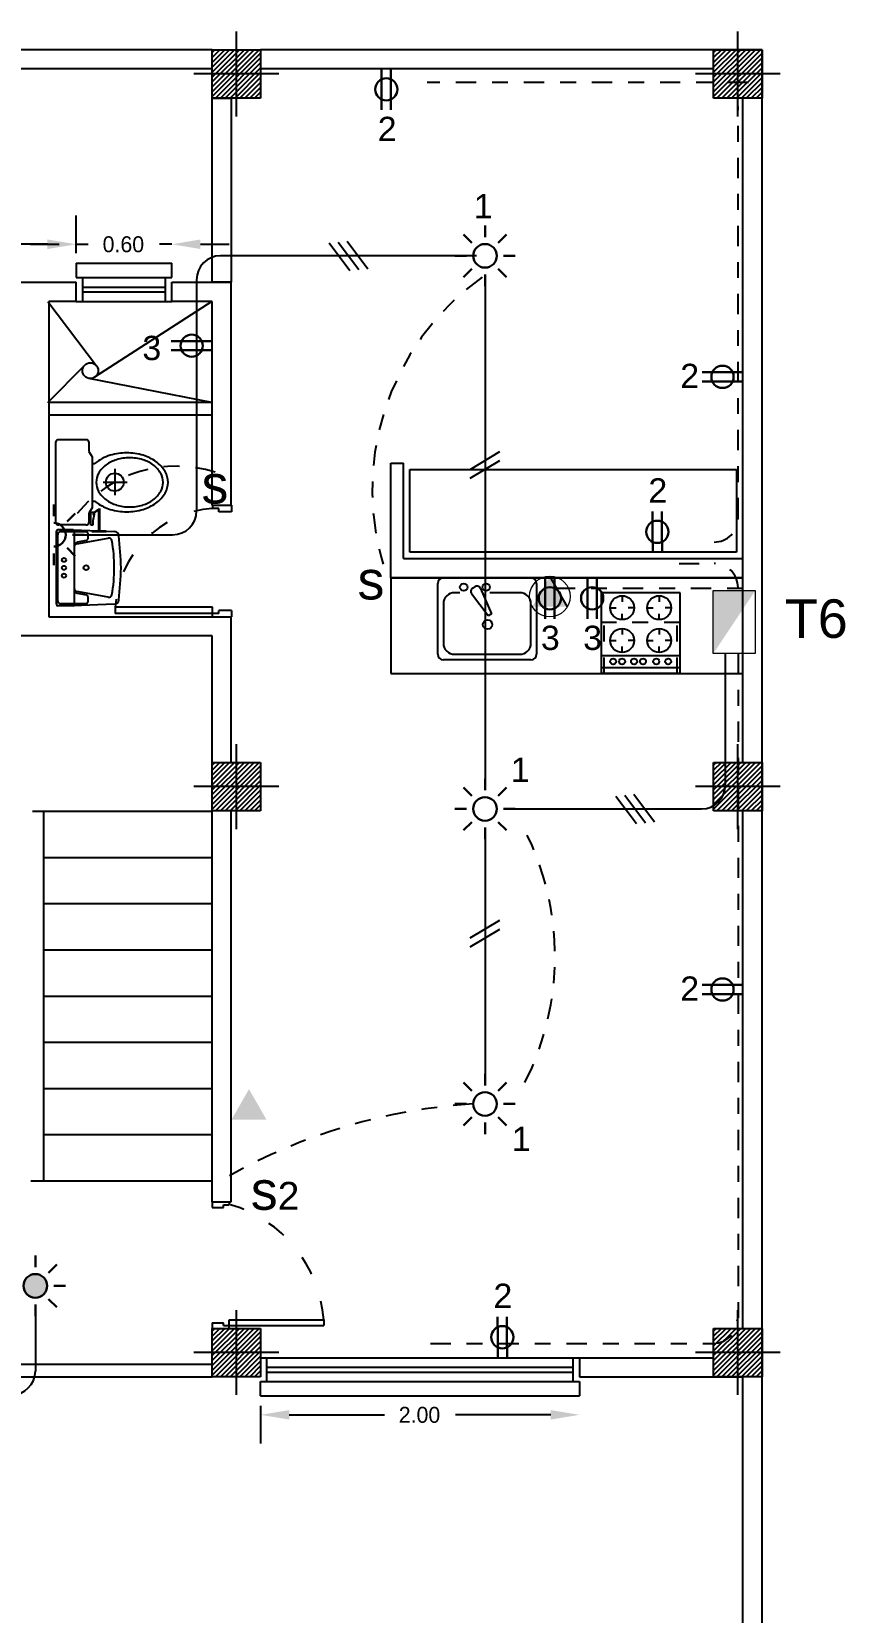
# Model space of a CAD drawing. Extents: x 876.5 to 905.5, y -346 to -323.9.
# Drawn here: x 881.82 to 886.92, y -334.09 to -324.17 of the extents above; entities that cross this region are included whole.
import ezdxf

# ---------------------------------------------------------------- set-up
doc = ezdxf.new("R2010")
doc.units = 0
doc.header["$LTSCALE"] = 0.01
for name, pattern in [('ACAD_ISO03W100', [30, 12, -18]), ('DASHDOT', [25.4, 12.7, -6.35, 0, -6.35]), ('HIDDEN', [0.375, 0.25, -0.125]), ('TRAZOS2', [9.525, 6.35, -3.175])]:
    doc.linetypes.add(name, pattern=pattern)
doc.layers.get('0').update_dxf_attribs({"linetype": 'CONTINUOUS'})
doc.styles.add('BARRIOS', font='arial.ttf')

msp = doc.modelspace()

# ---------------------------------------------------------------- hatches: boundary and pattern name
h = msp.add_hatch(color=7)
h.dxf.hatch_style = 1
h.paths.add_polyline_path([(885.0678, -327.5869), (884.9578, -327.7791), (885.1777, -327.7791)])
at = {"linetype": 'TRAZOS2', "lineweight": 0}
msp.add_hatch(color=7, dxfattribs=at).paths.add_polyline_path([(886.0926, -328.073), (886.0926, -327.6765), (886.3567, -327.6765)])
h = msp.add_hatch(color=7)
h.dxf.hatch_style = 1
h.paths.add_polyline_path([(883.1802, -330.8066), (883.0703, -330.9988), (883.2902, -330.9988)])
at = {"linetype": 'Continuous'}
h = msp.add_hatch(color=7, dxfattribs=at)
h.dxf.hatch_style = 1
h.paths.add_polyline_path([(881.7658, -332.0418, 1), (881.9141, -332.0418, 1)])

# ---------------------------------------------------------------- linework, layer by layer
at = {"color": 7}
for p, q in [((883.1011, -324.7005), (883.1011, -324.1685)), ((886.2471, -324.7005), (886.2471, -324.1685)), ((882.9491, -324.5865), (882.9491, -324.2825)), ((882.9491, -324.2825), (883.2531, -324.2825)), ((883.2432, -324.2825), (882.9491, -324.5766)), ((883.2125, -324.2825), (882.9491, -324.5459)), ((883.1818, -324.2825), (882.9491, -324.5152)), ((883.1511, -324.2825), (882.9491, -324.4845)), ((883.1204, -324.2825), (882.9491, -324.4538)), ((883.0896, -324.2825), (882.9491, -324.4231)), ((883.0589, -324.2825), (882.9491, -324.3924)), ((883.0282, -324.2825), (882.9491, -324.3616)), ((882.9975, -324.2825), (882.9491, -324.3309)), ((882.9668, -324.2825), (882.9491, -324.3002)), ((882.9491, -324.5865), (882.9491, -324.2825)), ((882.9491, -324.2825), (883.2531, -324.2825)), ((883.2531, -324.3033), (882.9699, -324.5865)), ((883.2531, -324.3341), (883.0006, -324.5865)), ((883.2531, -324.3648), (883.0313, -324.5865)), ((883.2531, -324.2825), (883.2531, -324.5865)), ((883.2531, -324.2825), (883.2531, -324.5865)), ((886.0951, -324.5865), (886.0951, -324.2825)), ((886.0951, -324.2825), (886.3991, -324.2825)), ((886.3892, -324.2825), (886.0951, -324.5766)), ((886.3585, -324.2825), (886.0951, -324.5459)), ((886.3278, -324.2825), (886.0951, -324.5152)), ((886.2971, -324.2825), (886.0951, -324.4845)), ((886.2664, -324.2825), (886.0951, -324.4538)), ((886.2356, -324.2825), (886.0951, -324.4231)), ((886.2049, -324.2825), (886.0951, -324.3924)), ((886.1742, -324.2825), (886.0951, -324.3616)), ((886.1435, -324.2825), (886.0951, -324.3309)), ((886.1128, -324.2825), (886.0951, -324.3002)), ((886.0951, -324.5865), (886.0951, -324.2825)), ((886.0951, -324.2825), (886.3991, -324.2825)), ((886.3991, -324.3033), (886.1159, -324.5865)), ((886.3991, -324.3341), (886.1466, -324.5865)), ((886.3991, -324.3648), (886.1773, -324.5865)), ((886.3991, -324.2825), (886.3991, -324.5865)), ((886.3991, -324.2825), (886.3991, -324.5865)), ((883.3671, -324.4345), (882.8351, -324.4345)), ((883.2531, -324.3955), (883.0621, -324.5865)), ((883.2531, -324.4262), (883.0928, -324.5865)), ((883.2531, -324.4569), (883.1235, -324.5865)), ((886.5131, -324.4345), (885.9811, -324.4345)), ((886.3991, -324.3955), (886.2081, -324.5865)), ((886.3991, -324.4262), (886.2388, -324.5865)), ((886.3991, -324.4569), (886.2695, -324.5865)), ((883.2531, -324.4876), (883.1542, -324.5865)), ((883.2531, -324.5183), (883.1849, -324.5865)), ((883.2531, -324.549), (883.2156, -324.5865)), ((886.3991, -324.4876), (886.3002, -324.5865)), ((886.3991, -324.5183), (886.3309, -324.5865)), ((886.3991, -324.549), (886.3616, -324.5865)), ((882.9491, -325.7419), (882.9491, -324.5865)), ((882.9491, -324.5865), (883.0687, -324.5865)), ((883.2531, -324.5865), (882.9491, -324.5865)), ((883.2531, -324.5865), (882.9491, -324.5865)), ((883.0687, -324.5865), (883.0687, -325.7419)), ((883.2531, -324.5798), (883.2463, -324.5865)), ((886.3991, -324.5865), (886.0951, -324.5865)), ((886.3991, -324.5865), (886.0951, -324.5865)), ((886.3991, -324.5798), (886.3923, -324.5865)), ((882.0954, -325.5594), (882.0954, -325.3233)), ((881.9154, -325.5033), (881.7354, -325.5033)), ((881.8088, -325.5033), (881.9888, -325.5033)), ((882.0954, -325.5033), (882.1721, -325.5033)), ((882.6954, -325.5033), (882.6187, -325.5033)), ((882.8754, -325.5033), (883.0554, -325.5033)), ((883.6836, -325.4953), (883.8129, -325.6681)), ((883.7396, -325.4895), (883.8689, -325.6623)), ((883.7955, -325.4838), (883.9248, -325.6566)), ((882.0954, -325.6219), (882.6954, -325.6219)), ((882.0954, -325.6219), (882.0954, -325.7119)), ((882.6954, -325.7119), (882.6954, -325.6219)), ((882.0954, -325.7119), (882.6954, -325.7119)), ((882.1354, -325.7119), (882.1354, -325.8619)), ((882.6554, -325.7119), (882.6554, -325.8619)), ((883.0687, -325.7419), (882.9491, -325.7419)), ((882.0954, -325.8619), (882.6954, -325.8619)), ((882.1354, -325.7719), (882.6554, -325.7719)), ((882.1354, -325.8019), (882.6554, -325.8019)), ((882.9541, -326.4963), (881.9241, -326.4963)), ((882.9541, -326.5763), (881.9241, -326.5763)), ((881.9688, -327.2512), (881.9688, -326.7445)), ((882.1577, -326.7311), (881.9866, -326.7311)), ((882.1755, -326.7445), (882.1755, -326.8047)), ((882.1755, -326.8047), (882.197, -326.8386)), ((882.197, -326.8386), (882.197, -327.1571)), ((884.5685, -326.9162), (884.7536, -326.8052)), ((882.197, -326.8802, 0.32), (882.2129, -326.8802, 0.32)), ((882.3385, -326.9125), (882.3385, -327.0788)), ((884.5685, -326.9724), (884.7536, -326.8615)), ((882.4163, -326.9979), (882.265, -326.9979)), ((882.197, -327.1155, 0.32), (882.2134, -327.1155, 0.32)), ((882.9515, -327.1419), (882.9515, -327.1619)), ((883.0715, -327.1419), (883.0715, -327.1819)), ((882.197, -327.1571), (882.1755, -327.191)), ((882.1755, -327.191), (882.1755, -327.2512)), ((882.1889, -327.1856, 0.62), (882.21, -327.1856, 0.62)), ((882.1889, -327.2656, 0.62), (882.1889, -327.1856, 0.62)), ((882.21, -327.1999, 0.62), (882.1998, -327.2391, 0.62)), ((882.1998, -327.2391, 0.62), (882.1998, -327.2656, 0.62)), ((882.21, -327.1856, 0.62), (882.21, -327.1999, 0.62)), ((882.9915, -327.1619), (882.9515, -327.1619)), ((882.9915, -327.1819), (882.9915, -327.1619)), ((883.0715, -327.1819), (882.9915, -327.1819)), ((881.9719, -327.5337), (881.9719, -327.304)), ((881.98, -327.7408), (881.98, -327.3265)), ((881.9818, -327.2941), (882.0743, -327.2941)), ((882.1577, -327.2646), (881.9866, -327.2646)), ((881.9998, -327.3067), (882.1583, -327.3067)), ((882.0782, -327.2949), (882.3356, -327.3057)), ((882.0842, -327.304), (882.0842, -327.5337)), ((882.1004, -327.3842), (882.2968, -327.3479)), ((882.1682, -327.3166), (882.1682, -327.3527)), ((882.1998, -327.2656, 0.62), (882.1889, -327.2656, 0.62)), ((882.0952, -327.384), (882.0955, -327.3862)), ((882.1601, -327.3625), (882.1032, -327.3729)), ((881.9719, -327.7634), (881.9719, -327.5337)), ((882.0842, -327.5337), (882.0842, -327.7634)), ((885.1777, -327.7791), (885.0678, -327.5869)), ((882.0955, -327.6811), (882.0952, -327.6834)), ((882.2968, -327.7194), (882.1004, -327.6831)), ((882.1032, -327.6945), (882.1601, -327.7048)), ((882.1682, -327.7146), (882.1682, -327.7507)), ((882.0743, -327.7733), (881.9818, -327.7733)), ((882.1583, -327.7606), (881.9998, -327.7606)), ((882.3356, -327.7616), (882.0782, -327.7724)), ((882.9504, -327.7819), (882.3417, -327.7819)), ((882.3417, -327.7819), (882.3417, -327.8219)), ((882.9504, -327.8219), (882.3417, -327.8219)), ((882.9504, -327.8219), (882.9504, -327.7819)), ((882.9904, -327.8219), (882.9504, -327.8219)), ((882.9504, -327.8419), (882.9504, -327.8219)), ((882.9904, -327.8219), (882.9904, -327.8019)), ((883.0704, -327.8019), (882.9904, -327.8019)), ((883.0704, -327.8019), (883.0704, -327.8419)), ((883.1011, -329.174), (883.1011, -328.642)), ((886.2471, -329.174), (886.2471, -328.642)), ((882.9491, -329.06), (882.9491, -328.756)), ((882.9491, -328.756), (883.2531, -328.756)), ((883.2432, -328.756), (882.9491, -329.0501)), ((883.2125, -328.756), (882.9491, -329.0194)), ((883.1818, -328.756), (882.9491, -328.9886)), ((883.1511, -328.756), (882.9491, -328.9579)), ((883.1204, -328.756), (882.9491, -328.9272)), ((883.0896, -328.756), (882.9491, -328.8965)), ((883.0589, -328.756), (882.9491, -328.8658)), ((883.0282, -328.756), (882.9491, -328.8351)), ((882.9975, -328.756), (882.9491, -328.8044)), ((882.9668, -328.756), (882.9491, -328.7737)), ((882.9491, -329.06), (882.9491, -328.756)), ((882.9491, -328.756), (883.2531, -328.756)), ((883.2531, -328.7768), (882.9699, -329.06)), ((883.2531, -328.8075), (883.0006, -329.06)), ((883.2531, -328.8382), (883.0313, -329.06)), ((883.2531, -328.756), (883.2531, -329.06)), ((883.2531, -328.756), (883.2531, -329.06)), ((886.0951, -329.06), (886.0951, -328.756)), ((886.0951, -328.756), (886.3991, -328.756)), ((886.3892, -328.756), (886.0951, -329.0501)), ((886.3585, -328.756), (886.0951, -329.0194)), ((886.3278, -328.756), (886.0951, -328.9886)), ((886.2971, -328.756), (886.0951, -328.9579)), ((886.2664, -328.756), (886.0951, -328.9272)), ((886.2356, -328.756), (886.0951, -328.8965)), ((886.2049, -328.756), (886.0951, -328.8658)), ((886.1742, -328.756), (886.0951, -328.8351)), ((886.1435, -328.756), (886.0951, -328.8044)), ((886.1128, -328.756), (886.0951, -328.7737)), ((886.0951, -329.06), (886.0951, -328.756)), ((886.0951, -328.756), (886.3991, -328.756)), ((886.3991, -328.7768), (886.1159, -329.06)), ((886.3991, -328.8075), (886.1466, -329.06)), ((886.3991, -328.8382), (886.1773, -329.06)), ((886.3991, -328.756), (886.3991, -329.06)), ((886.3991, -328.756), (886.3991, -329.06)), ((883.3671, -328.908), (882.8351, -328.908)), ((883.2531, -328.8689), (883.0621, -329.06)), ((883.2531, -328.8996), (883.0928, -329.06)), ((883.2531, -328.9303), (883.1235, -329.06)), ((886.5131, -328.908), (885.9811, -328.908)), ((886.3991, -328.8689), (886.2081, -329.06)), ((886.3991, -328.8996), (886.2388, -329.06)), ((886.3991, -328.9303), (886.2695, -329.06)), ((883.2531, -328.9611), (883.1542, -329.06)), ((883.2531, -328.9918), (883.1849, -329.06)), ((883.2531, -329.0225), (883.2156, -329.06)), ((885.4826, -328.9672), (885.6119, -329.14)), ((885.5385, -328.9614), (885.6679, -329.1342)), ((885.5945, -328.9557), (885.7238, -329.1285)), ((886.3991, -328.9611), (886.3002, -329.06)), ((886.3991, -328.9918), (886.3309, -329.06)), ((886.3991, -329.0225), (886.3616, -329.06)), ((881.8918, -329.0625), (882.9491, -329.0625)), ((883.2531, -329.06), (882.9491, -329.06)), ((883.2531, -329.06), (882.9491, -329.06)), ((883.2531, -329.0532), (883.2463, -329.06)), ((886.3991, -329.06), (886.0951, -329.06)), ((886.3991, -329.06), (886.0951, -329.06)), ((886.3991, -329.0532), (886.3923, -329.06)), ((881.8918, -329.3525), (882.9491, -329.3525)), ((881.8918, -329.6425), (882.9491, -329.6425)), ((884.5685, -329.8569), (884.7536, -329.7459)), ((884.5685, -329.9131), (884.7536, -329.8021)), ((881.8918, -329.9325), (882.9491, -329.9325)), ((881.8918, -330.2225), (882.9491, -330.2225)), ((881.8918, -330.2225), (882.9491, -330.2225)), ((881.8918, -330.5125), (882.9491, -330.5125)), ((881.8918, -330.8025), (882.9491, -330.8025)), ((881.8918, -331.0925), (882.9491, -331.0925)), ((881.8918, -331.3825), (882.9491, -331.3825)), ((882.9491, -331.5145), (882.9491, -331.5498)), ((883.055, -331.5145), (883.055, -331.5321)), ((882.9491, -331.5498), (883.0197, -331.5498)), ((883.0197, -331.5321), (883.055, -331.5321)), ((883.0197, -331.5498), (883.0197, -331.5321)), ((883.1011, -332.7266), (883.1011, -332.1946)), ((886.2471, -332.7266), (886.2471, -332.1946)), ((882.9491, -332.2733), (882.9491, -332.3086)), ((882.9491, -332.2733), (883.0197, -332.2733)), ((882.9491, -332.6126), (882.9491, -332.3086)), ((882.9491, -332.3086), (883.2531, -332.3086)), ((883.2432, -332.3086), (882.9491, -332.6027)), ((883.2125, -332.3086), (882.9491, -332.572)), ((883.1818, -332.3086), (882.9491, -332.5413)), ((883.1511, -332.3086), (882.9491, -332.5106)), ((883.1204, -332.3086), (882.9491, -332.4798)), ((883.0896, -332.3086), (882.9491, -332.4491)), ((883.0589, -332.3086), (882.9491, -332.4184)), ((883.0282, -332.3086), (882.9491, -332.3877)), ((882.9975, -332.3086), (882.9491, -332.357)), ((882.9668, -332.3086), (882.9491, -332.3263)), ((882.9491, -332.6126), (882.9491, -332.3086)), ((882.9491, -332.3086), (883.2531, -332.3086)), ((883.0197, -332.2909), (883.0197, -332.2733)), ((883.0197, -332.2909), (883.055, -332.2909)), ((883.055, -332.2556), (883.6497, -332.2556)), ((883.055, -332.2909), (883.055, -332.2556)), ((883.055, -332.3086), (883.055, -332.2909)), ((883.055, -332.2909), (883.6497, -332.2909)), ((883.2531, -332.3086), (883.2531, -332.6126)), ((883.2531, -332.3086), (883.2531, -332.6126)), ((883.6497, -332.2556), (883.6497, -332.2909)), ((886.0951, -332.6126), (886.0951, -332.3086)), ((886.0951, -332.3086), (886.3991, -332.3086)), ((886.3892, -332.3086), (886.0951, -332.6027)), ((886.3585, -332.3086), (886.0951, -332.572)), ((886.3278, -332.3086), (886.0951, -332.5413)), ((886.2971, -332.3086), (886.0951, -332.5106)), ((886.2664, -332.3086), (886.0951, -332.4798)), ((886.2356, -332.3086), (886.0951, -332.4491)), ((886.2049, -332.3086), (886.0951, -332.4184)), ((886.1742, -332.3086), (886.0951, -332.3877)), ((886.1435, -332.3086), (886.0951, -332.357)), ((886.1128, -332.3086), (886.0951, -332.3263)), ((886.0951, -332.6126), (886.0951, -332.3086)), ((886.0951, -332.3086), (886.3991, -332.3086)), ((886.3991, -332.3086), (886.3991, -332.6126)), ((886.3991, -332.3086), (886.3991, -332.6126)), ((883.2531, -332.3294), (882.9699, -332.6126)), ((883.2531, -332.3601), (883.0006, -332.6126)), ((883.2531, -332.3908), (883.0313, -332.6126)), ((886.3991, -332.3294), (886.1159, -332.6126)), ((886.3991, -332.3601), (886.1466, -332.6126)), ((886.3991, -332.3908), (886.1773, -332.6126)), ((883.3671, -332.4606), (882.8351, -332.4606)), ((883.2531, -332.4215), (883.0621, -332.6126)), ((883.2531, -332.4523), (883.0928, -332.6126)), ((883.2531, -332.483), (883.1235, -332.6126)), ((883.2531, -332.4925), (885.2531, -332.4925)), ((883.2931, -332.6425), (883.2931, -332.4925)), ((885.2131, -332.6425), (885.2131, -332.4925)), ((886.5131, -332.4606), (885.9811, -332.4606)), ((886.3991, -332.4215), (886.2081, -332.6126)), ((886.3991, -332.4523), (886.2388, -332.6126)), ((886.3991, -332.483), (886.2695, -332.6126)), ((880.7741, -332.5325), (882.9491, -332.5326)), ((883.2531, -332.5137), (883.1542, -332.6126)), ((883.2531, -332.5444), (883.1849, -332.6126)), ((883.2531, -332.5751), (883.2156, -332.6126)), ((883.2531, -332.6058), (883.2463, -332.6126)), ((883.2931, -332.5525), (885.2131, -332.5525)), ((883.2931, -332.5825), (885.2131, -332.5825)), ((886.3991, -332.5137), (886.3002, -332.6126)), ((886.3991, -332.5444), (886.3309, -332.6126)), ((886.3991, -332.5751), (886.3616, -332.6126)), ((886.3991, -332.6058), (886.3923, -332.6126)), ((880.7741, -332.6125), (882.9491, -332.6126)), ((883.2531, -332.6126), (882.9491, -332.6126)), ((883.2531, -332.6126), (882.9491, -332.6126)), ((883.2531, -332.6425), (885.2531, -332.6425)), ((883.2531, -332.7325), (883.2531, -332.6425)), ((885.2531, -332.6425), (885.2531, -332.7325)), ((886.3991, -332.6126), (886.0951, -332.6126)), ((886.3991, -332.6126), (886.0951, -332.6126)), ((883.2531, -332.7325), (885.2531, -332.7325)), ((883.2531, -332.795), (883.2531, -333.0311)), ((883.4331, -332.8511), (884.0298, -332.8511)), ((885.0731, -332.8511), (884.4764, -332.8511))]:
    msp.add_line(p, q, dxfattribs=at)
at = {"color": 7, "linetype": 'Continuous'}
for p, q in [((882.9491, -324.2825), (880.7741, -324.2825)), ((886.3991, -324.2825), (883.2531, -324.2825)), ((886.3991, -335.9025), (886.3991, -324.2825)), ((882.9491, -324.4025), (880.7741, -324.4025)), ((886.0951, -324.4025), (883.2531, -324.4025)), ((886.2791, -328.756), (886.2791, -324.5865)), ((884.607, -325.5759), (883.0014, -325.5759)), ((881.6288, -325.7419), (882.0954, -325.7419)), ((882.0954, -325.8619), (882.0954, -325.7419)), ((882.6954, -325.7419), (883.0691, -325.7419)), ((882.6954, -325.8619), (882.6954, -325.7419)), ((882.8514, -325.7259), (882.8514, -327.1768)), ((883.0691, -327.1419), (883.0691, -325.7419)), ((881.9179, -325.8619), (882.2244, -326.2671)), ((881.9241, -325.8619), (881.9241, -327.8419)), ((882.0954, -325.8619), (881.9241, -325.8619)), ((882.9479, -325.8619), (882.2118, -326.3384)), ((882.9491, -325.8619), (882.6954, -325.8619)), ((882.9491, -327.1419), (882.9491, -325.8619)), ((884.6611, -325.7658), (884.6611, -328.858)), ((881.9179, -326.4963), (882.1498, -326.2622)), ((882.9479, -326.4963), (882.1755, -326.3455)), ((884.0691, -327.5969), (884.0691, -326.8769)), ((884.0691, -326.8769), (884.1491, -326.8769)), ((884.1491, -327.4769), (884.1491, -326.8769)), ((884.1891, -326.9169), (886.2391, -326.9169)), ((884.1891, -327.4369), (884.1891, -326.9169)), ((886.2391, -326.9169), (886.2391, -327.4369)), ((882.9491, -327.1419), (883.0691, -327.1419)), ((882.1403, -327.3268), (882.7014, -327.3268)), ((886.2391, -327.4369), (884.1891, -327.4369)), ((884.1491, -327.4769), (886.2791, -327.4769)), ((884.0691, -327.5969), (886.2791, -327.5969)), ((886.2791, -327.5969), (884.0691, -327.5969)), ((884.0691, -327.5969), (884.0691, -328.1969)), ((886.2791, -328.1969), (886.2791, -327.5969)), ((881.9241, -327.8419), (883.0691, -327.8419)), ((883.0691, -328.756), (883.0691, -327.8419)), ((882.9491, -327.9619), (880.7741, -327.9619)), ((882.9491, -328.756), (882.9491, -327.9619)), ((886.1693, -328.8978), (886.1693, -328.073)), ((884.0691, -328.1969), (886.2791, -328.1969)), ((882.9491, -329.0625), (882.9491, -328.756)), ((882.9491, -328.756), (883.0691, -328.756)), ((883.0691, -328.756), (883.0691, -328.756)), ((881.8216, -329.0625), (881.9016, -329.0625)), ((881.8918, -329.0625), (881.8918, -331.3825)), ((882.9491, -331.5145), (882.9491, -329.06)), ((883.0691, -331.5145), (883.0691, -329.06)), ((883.0691, -329.0625), (883.0691, -329.06)), ((884.851, -329.0478), (886.0193, -329.0478)), ((886.2791, -332.3086), (886.2791, -329.06)), ((884.6611, -329.2377), (884.6611, -330.71)), ((881.8118, -331.3825), (881.8918, -331.3825)), ((882.9491, -331.5145), (883.0691, -331.5145)), ((881.8399, -332.2316), (881.8399, -332.5766)), ((885.2531, -332.4925), (886.0951, -332.4925)), ((885.2531, -332.4925), (885.2531, -332.6125)), ((885.2531, -332.6125), (886.2791, -332.6125)), ((886.2791, -335.9025), (886.2791, -332.6125))]:
    msp.add_line(p, q, dxfattribs=at)
at = {"color": 7, "lineweight": 30}
for p, q in [((884.0125, -324.5309), (884.0125, -324.4025)), ((884.0707, -324.5309), (884.0707, -324.4025)), ((884.0125, -324.5309), (884.0125, -324.6593)), ((884.0707, -324.5309), (884.0707, -324.6593)), ((884.5785, -325.4934), (884.5268, -325.4416)), ((884.5785, -325.4934), (884.5268, -325.4416)), ((884.6611, -325.4592), (884.6611, -325.386)), ((884.6611, -325.4592), (884.6611, -325.386)), ((884.7436, -325.4934), (884.7953, -325.4416)), ((884.7436, -325.4934), (884.7953, -325.4416)), ((884.5443, -325.5759), (884.4712, -325.5759)), ((884.5443, -325.5759), (884.4712, -325.5759)), ((884.5785, -325.6585), (884.5268, -325.7102)), ((884.5785, -325.6585), (884.5268, -325.7102)), ((884.7436, -325.6585), (884.7953, -325.7102)), ((884.7436, -325.6585), (884.7953, -325.7102)), ((884.7778, -325.5759), (884.851, -325.5759)), ((884.7778, -325.5759), (884.851, -325.5759)), ((884.6611, -325.6926), (884.6611, -325.7658)), ((884.6611, -325.6926), (884.6611, -325.7658)), ((882.8207, -326.1109), (882.6923, -326.1109)), ((882.8207, -326.1109), (882.9491, -326.1109)), ((882.8207, -326.1691), (882.6923, -326.1691)), ((882.8207, -326.1691), (882.9491, -326.1691)), ((886.1507, -326.3066), (886.0223, -326.3066)), ((886.1507, -326.3066), (886.2791, -326.3066)), ((886.1507, -326.3648), (886.0223, -326.3648)), ((886.1507, -326.3648), (886.2791, -326.3648)), ((881.9561, -327.2101), (881.9561, -327.137)), ((882.0386, -327.2443), (882.0903, -327.1926)), ((885.7126, -327.3086), (885.7119, -327.1802)), ((885.7708, -327.3083), (885.7701, -327.1799)), ((882.0728, -327.3268), (882.146, -327.3268)), ((885.7126, -327.3086), (885.7133, -327.4369)), ((885.7708, -327.3083), (885.7714, -327.4366)), ((881.9561, -327.4436), (881.9561, -327.5167)), ((882.0386, -327.4094), (882.0903, -327.4611)), ((885.0389, -327.7253), (885.0389, -327.5969)), ((885.097, -327.7253), (885.097, -327.5969)), ((885.304, -327.7253), (885.304, -327.5969)), ((885.3622, -327.7253), (885.3622, -327.5969)), ((885.0389, -327.7253), (885.0389, -327.8537)), ((885.097, -327.7253), (885.097, -327.8537)), ((885.304, -327.7253), (885.304, -327.8537)), ((885.3622, -327.7253), (885.3622, -327.8537)), ((884.5785, -328.9653), (884.5268, -328.9136)), ((884.5785, -328.9653), (884.5268, -328.9136)), ((884.6611, -328.9311), (884.6611, -328.858)), ((884.6611, -328.9311), (884.6611, -328.858)), ((884.7436, -328.9653), (884.7953, -328.9136)), ((884.7436, -328.9653), (884.7953, -328.9136)), ((884.5443, -329.0478), (884.4712, -329.0478)), ((884.5443, -329.0478), (884.4712, -329.0478)), ((884.5785, -329.1304), (884.5268, -329.1821)), ((884.5785, -329.1304), (884.5268, -329.1821)), ((884.7436, -329.1304), (884.7953, -329.1821)), ((884.7436, -329.1304), (884.7953, -329.1821)), ((884.7778, -329.0478), (884.851, -329.0478)), ((884.7778, -329.0478), (884.851, -329.0478)), ((884.6611, -329.1646), (884.6611, -329.2377)), ((884.6611, -329.1646), (884.6611, -329.2377)), ((886.1507, -330.1525), (886.0223, -330.1525)), ((886.1507, -330.2107), (886.0223, -330.2107)), ((886.1507, -330.1525), (886.2791, -330.1525)), ((886.1507, -330.2107), (886.2791, -330.2107)), ((884.6611, -330.7831), (884.6611, -330.71)), ((884.6611, -330.7831), (884.6611, -330.71)), ((884.5785, -330.8173), (884.5268, -330.7656)), ((884.5785, -330.8173), (884.5268, -330.7656)), ((884.7436, -330.8173), (884.7953, -330.7656)), ((884.7436, -330.8173), (884.7953, -330.7656)), ((884.5443, -330.8999), (884.4712, -330.8999)), ((884.5443, -330.8999), (884.4712, -330.8999)), ((884.7778, -330.8999), (884.851, -330.8999)), ((884.7778, -330.8999), (884.851, -330.8999)), ((884.5785, -330.9824), (884.5268, -331.0341)), ((884.5785, -330.9824), (884.5268, -331.0341)), ((884.6611, -331.0166), (884.6611, -331.0897)), ((884.6611, -331.0166), (884.6611, -331.0897)), ((884.7436, -330.9824), (884.7953, -331.0341)), ((884.7436, -330.9824), (884.7953, -331.0341)), ((881.8399, -331.925), (881.8399, -331.8519)), ((881.9225, -331.9592), (881.9742, -331.9075)), ((881.9567, -332.0418), (882.0298, -332.0418)), ((881.8399, -332.1585), (881.8399, -332.2316)), ((881.9225, -332.1243), (881.9742, -332.176)), ((884.7405, -332.3641), (884.7398, -332.2357)), ((884.7987, -332.3638), (884.798, -332.2354)), ((884.7405, -332.3641), (884.7412, -332.4925)), ((884.7987, -332.3638), (884.7993, -332.4922))]:
    msp.add_line(p, q, dxfattribs=at)
at = {"color": 7, "linetype": 'DASHDOT'}
for p, q in [((886.3129, -324.4882), (884.2972, -324.4882)), ((886.2483, -327.2228), (886.2483, -324.6382)), ((885.8784, -327.5078), (886.0983, -327.5078)), ((885.0991, -327.6611), (886.3438, -327.6611)), ((886.2483, -328.073), (886.2483, -332.2527)), ((884.3187, -332.4027), (886.094, -332.4027))]:
    msp.add_line(p, q, dxfattribs=at)
at = {"color": 7, "linetype": 'ByBlock'}
for p, q in [((884.3649, -328.0771), (884.3649, -327.6321)), ((884.4, -327.5969), (884.949, -327.5969)), ((884.9841, -327.6321), (884.9841, -328.0771)), ((884.5039, -327.6906), (884.4703, -327.6906)), ((884.6812, -327.8353), (884.5772, -327.697)), ((884.5999, -327.6524), (884.5836, -327.6618)), ((884.6336, -327.6644), (884.7015, -327.8236)), ((884.8787, -327.6906), (884.6913, -327.6906)), ((885.885, -327.691), (885.3897, -327.691)), ((885.3897, -327.691), (885.3897, -328.1969)), ((885.5209, -327.7098), (885.5209, -327.7472)), ((885.7539, -327.7098), (885.7539, -327.7472)), ((885.885, -328.1969), (885.885, -327.691)), ((884.4, -327.7609), (884.4, -328.0068)), ((884.7015, -327.8236), (884.6812, -327.8353)), ((884.949, -328.0068), (884.949, -327.7609)), ((885.4459, -327.7847), (885.4834, -327.7847)), ((885.5209, -327.8597), (885.5209, -327.8222)), ((885.5958, -327.7847), (885.5584, -327.7847)), ((885.6789, -327.7847), (885.7164, -327.7847)), ((885.7539, -327.8597), (885.7539, -327.8222)), ((885.8288, -327.7847), (885.7913, -327.7847)), ((885.5209, -327.9159), (885.5209, -327.9534)), ((885.7539, -327.9159), (885.7539, -327.9534)), ((885.4459, -327.9908), (885.4834, -327.9908)), ((885.5209, -328.0658), (885.5209, -328.0283)), ((885.5958, -327.9908), (885.5584, -327.9908)), ((885.6789, -327.9908), (885.7164, -327.9908)), ((885.7539, -328.0658), (885.7539, -328.0283)), ((885.8288, -327.9908), (885.7913, -327.9908)), ((884.949, -328.1122), (884.4, -328.1122)), ((884.4703, -328.0771), (884.5039, -328.0771)), ((884.5039, -328.0771), (884.8787, -328.0771)), ((885.3897, -328.0845), (885.885, -328.0845)), ((885.3897, -328.1595), (885.885, -328.1595)), ((885.885, -328.1969), (885.3897, -328.1969))]:
    msp.add_line(p, q, dxfattribs=at)
at = {"color": 7, "lineweight": 0}
for p, q in [((886.0926, -328.073), (886.0926, -327.6765)), ((886.0926, -327.6765), (886.3567, -327.6765)), ((886.3567, -327.6765), (886.3567, -328.073)), ((886.3567, -328.073), (886.0926, -328.073))]:
    msp.add_line(p, q, dxfattribs=at)
at = {"color": 7, "linetype": 'HIDDEN'}
for p, q in [((885.885, -327.8784), (885.3897, -327.8784)), ((885.4085, -328.1969), (885.4085, -327.8784)), ((885.8663, -328.1969), (885.8663, -327.8784))]:
    msp.add_line(p, q, dxfattribs=at)
at = {"color": 7, "linetype": 'ACAD_ISO03W100'}
for p, q in [((881.8918, -329.9325), (882.9491, -329.9325)), ((881.8918, -330.2225), (882.9491, -330.2225)), ((881.8918, -330.2225), (882.9491, -330.2225)), ((881.8918, -330.5125), (882.9491, -330.5125)), ((881.8918, -330.8025), (882.9491, -330.8025)), ((881.8918, -331.0925), (882.9491, -331.0925)), ((881.8918, -331.3825), (882.9491, -331.3825))]:
    msp.add_line(p, q, dxfattribs=at)
at = {"color": 7, "lineweight": 30}
for centre, radius in [((884.0416, -324.5309), 0.0698), ((884.6611, -325.5759), 0.0742), ((884.6611, -325.5759), 0.0742), ((882.8207, -326.14), 0.0698), ((886.1507, -326.3357), 0.0698), ((885.7417, -327.3084), 0.0698), ((885.0679, -327.7253), 0.0698), ((885.3331, -327.7253), 0.0698), ((884.6611, -329.0478), 0.0742), ((884.6611, -329.0478), 0.0742), ((886.1507, -330.1816), 0.0698), ((884.6611, -330.8999), 0.0742), ((884.6611, -330.8999), 0.0742), ((881.8399, -332.0418), 0.0742), ((884.7696, -332.364), 0.0698)]:
    msp.add_circle(centre, radius, dxfattribs=at)
at = {"color": 7, "linetype": 'Continuous'}
msp.add_circle((882.1849, -326.2969), 0.0494, dxfattribs=at)
at = {"color": 7}
for centre, radius in [((882.3385, -326.9968), 0.0562), ((882.0196, -327.4848), 0.013), ((882.0196, -327.5343), 0.013), ((882.1583, -327.5337), 0.0155), ((882.0196, -327.5838), 0.013)]:
    msp.add_circle(centre, radius, dxfattribs=at)
at = {"color": 7, "linetype": 'ByBlock'}
for centre, radius in [((884.5274, -327.6555), 0.0234), ((884.6679, -327.6555), 0.0234), ((885.5209, -327.7847), 0.075), ((885.7539, -327.7847), 0.075), ((884.6774, -327.8903), 0.0293), ((885.5209, -327.9908), 0.075), ((885.7539, -327.9908), 0.075), ((885.4647, -328.122), 0.0187), ((885.5209, -328.122), 0.0187), ((885.5958, -328.122), 0.0187), ((885.6521, -328.122), 0.0187), ((885.7351, -328.122), 0.0187), ((885.8101, -328.122), 0.0187)]:
    msp.add_circle(centre, radius, dxfattribs=at)
at = {"color": 7, "lineweight": 15}
msp.add_circle((885.0678, -327.7144), 0.1276, dxfattribs=at)
at = {"color": 7, "linetype": 'Continuous'}
for centre, start, end in [((883.0014, -325.7259), 90, 180), ((882.7014, -327.1768), 270, 0), ((886.0193, -328.8978), 270, 0), ((881.6899, -332.5766), 270, 0)]:
    msp.add_arc(centre, 0.15, start, end, dxfattribs=at)
at = {"color": 7, "linetype": 'DASHDOT'}
for centre, radius, start, end in [((885.5886, -327.0445), 1.6353, 125.31822, 199.74495), ((882.7257, -327.6994), 0.8026, 72.46568, 140.84593), ((886.0983, -327.2228), 0.15, 270, 0), ((886.0983, -327.6578), 0.15, 0, 90), ((883.3444, -329.9739), 1.7559, 333.19747, 26.80253), ((884.8054, -334.4569), 3.5637, 93.50408, 119.52031), ((886.094, -332.2527), 0.15, 270, 0)]:
    msp.add_arc(centre, radius, start, end, dxfattribs=at)
at = {"color": 7}
for centre, radius, start, end in [((881.982, -326.7435), 0.0132, 69.69005, 184.04974), ((882.1623, -326.7435), 0.0132, 355.95026, 110.30995), ((882.3872, -327.0883), 0.2714, 106.44276, 129.95041), ((882.413, -327.1757), 0.3626, 90, 106.44276), ((882.4315, -327.1265), 0.2832, 90, 106.98776), ((882.413, -327.1757), 0.3626, 73.55724, 90), ((882.4315, -327.1265), 0.2832, 73.01224, 90), ((882.4388, -327.0883), 0.2714, 54.53013, 73.55724), ((882.3374, -326.9978), 0.1155, 150.68062, 180), ((882.3826, -327.0233), 0.1674, 126.41008, 150.68062), ((882.4122, -327.0633), 0.2171, 106.98776, 126.41008), ((882.4508, -327.0633), 0.2171, 53.58992, 73.01224), ((882.4803, -327.0233), 0.1674, 29.31938, 53.58992), ((882.4783, -327.0329), 0.2034, 30.17168, 54.53013), ((882.5255, -326.9978), 0.1155, 360, 29.31938), ((882.5386, -326.9979), 0.1337, 360, 30.17168), ((882.3374, -326.9978), 0.1155, 180, 209.31938), ((882.5255, -326.9978), 0.1155, 330.68062, 0), ((882.5386, -326.9979), 0.1337, 329.82832, 0), ((882.3478, -326.9628), 0.2034, 228.64357, 234.53013), ((882.3872, -326.9074), 0.2714, 234.53013, 253.55724), ((882.3826, -326.9724), 0.1674, 209.31938, 233.58992), ((882.4122, -326.9324), 0.2171, 233.58992, 253.01224), ((882.4315, -326.8692), 0.2832, 253.01224, 270), ((882.4315, -326.8692), 0.2832, 270, 286.98776), ((882.4508, -326.9324), 0.2171, 286.98776, 306.41008), ((882.4388, -326.9074), 0.2714, 286.44276, 305.46987), ((882.4803, -326.9724), 0.1674, 306.41008, 330.68062), ((882.4783, -326.9628), 0.2034, 305.46987, 329.82832), ((881.982, -327.2522), 0.0132, 175.95026, 290.30995), ((882.1623, -327.2522), 0.0132, 249.69005, 4.04974), ((882.413, -326.82), 0.3626, 253.55724, 270), ((882.413, -326.82), 0.3626, 270, 286.44276), ((881.9818, -327.304), 0.0099, 90, 180), ((881.9998, -327.3265), 0.0198, 90, 180), ((882.0743, -327.304), 0.0099, 0, 90), ((882.1583, -327.3166), 0.0099, 0, 90), ((882.3004, -327.3674), 0.0198, 10.70305, 100.46879), ((882.3343, -327.3354), 0.0297, 5.37318, 87.5846), ((877.8097, -327.761), 4.5743, 2.84851, 5.37318), ((882.104, -327.4037), 0.0198, 100.46879, 180), ((882.105, -327.3826), 0.0099, 100.34268, 187.82118), ((882.1583, -327.3527), 0.0099, 280.34268, 0), ((881.441, -327.5299), 0.8944, 359.75673, 10.70305), ((881.441, -327.5375), 0.8944, 349.29695, 0.24327), ((877.8097, -327.3063), 4.5743, 354.62682, 357.15149), ((881.9998, -327.7408), 0.0198, 180, 270), ((882.104, -327.6636), 0.0198, 180, 259.53121), ((882.105, -327.6847), 0.0099, 172.17882, 259.65732), ((882.1583, -327.7146), 0.0099, 0, 79.65732), ((882.3004, -327.6999), 0.0198, 259.53121, 349.29695), ((882.3343, -327.7319), 0.0297, 272.4154, 354.62682), ((881.9818, -327.7634), 0.0099, 180, 270), ((882.0743, -327.7634), 0.0099, 270, 0), ((882.1583, -327.7507), 0.0099, 270, 0)]:
    msp.add_arc(centre, radius, start, end, dxfattribs=at)
at = {"color": 7, "linetype": 'ACAD_ISO03W100'}
for centre, radius, start, end in [((882.997, -327.8165), 0.6562, 93.97214, 176.97475), ((882.834, -332.3172), 0.818, 4.31764, 73.68534)]:
    msp.add_arc(centre, radius, start, end, dxfattribs=at)
at = {"color": 7, "lineweight": 30}
msp.add_arc((881.9561, -327.3268), 0.0742, 270, 90, dxfattribs=at)
at = {"color": 7, "linetype": 'ByBlock'}
for centre, radius, start, end in [((884.4, -327.6321), 0.0351, 90, 180), ((884.949, -327.6321), 0.0351, 0, 90), ((884.4703, -327.7609), 0.0703, 90, 180), ((884.5953, -327.6821), 0.0234, 120, 219.46232), ((884.6117, -327.6726), 0.0234, 20.53768, 120), ((884.8787, -327.7609), 0.0703, 0, 90), ((884.4703, -328.0068), 0.0703, 180, 270), ((884.8787, -328.0068), 0.0703, 270, 0), ((884.4, -328.0771), 0.0351, 180, 270), ((884.949, -328.0771), 0.0351, 270, 0)]:
    msp.add_arc(centre, radius, start, end, dxfattribs=at)
at = {"color": 7}
for points in [[(881.9154, -325.4733), (881.9154, -325.5333), (882.0954, -325.5033)], [(882.8754, -325.4733), (882.8754, -325.5333), (882.6954, -325.5033)], [(883.4331, -332.8211), (883.4331, -332.8811), (883.2531, -332.8511)], [(885.0731, -332.8211), (885.0731, -332.8811), (885.2531, -332.8511)]]:
    msp.add_solid(points, dxfattribs=at)

# ---------------------------------------------------------------- texts
at = {"color": 7, "linetype": 'Continuous', "style": 'BARRIOS'}
for s, height, p in [('2', 0.1523, (883.988, -324.8555)), ('1', 0.1523, (884.5908, -325.3403)), ('3', 0.1523, (882.5113, -326.2304)), ('2', 0.1523, (885.8858, -326.4059)), ('s', 0.2416, (882.8824, -327.1309)), ('2', 0.1523, (885.686, -327.1245)), ('1', 0.1523, (882.1779, -327.3143)), ('s', 0.2416, (883.8611, -327.7328)), ('T6', 0.24165, (886.5425, -327.9741)), ('3', 0.1523, (885.0115, -328.05)), ('3', 0.1523, (885.2767, -328.05)), ('1', 0.1523, (884.8225, -328.878)), ('2', 0.1523, (885.8858, -330.2518)), ('1', 0.1523, (884.8283, -331.1954)), ('s', 0.2416, (883.1916, -331.564)), ('2', 0.1749, (883.3604, -331.564)), ('2', 0.1523, (884.7139, -332.18))]:
    msp.add_text(s, height=height, dxfattribs=at).set_placement(p)
at = {"color": 7, "linetype": 'Continuous'}
for s, p in [('0.60', (882.2621, -325.5533)), ('2.00', (884.1198, -332.9011))]:
    msp.add_text(s, height=0.1, dxfattribs=at).set_placement(p)

doc.saveas('drawing.dxf')
